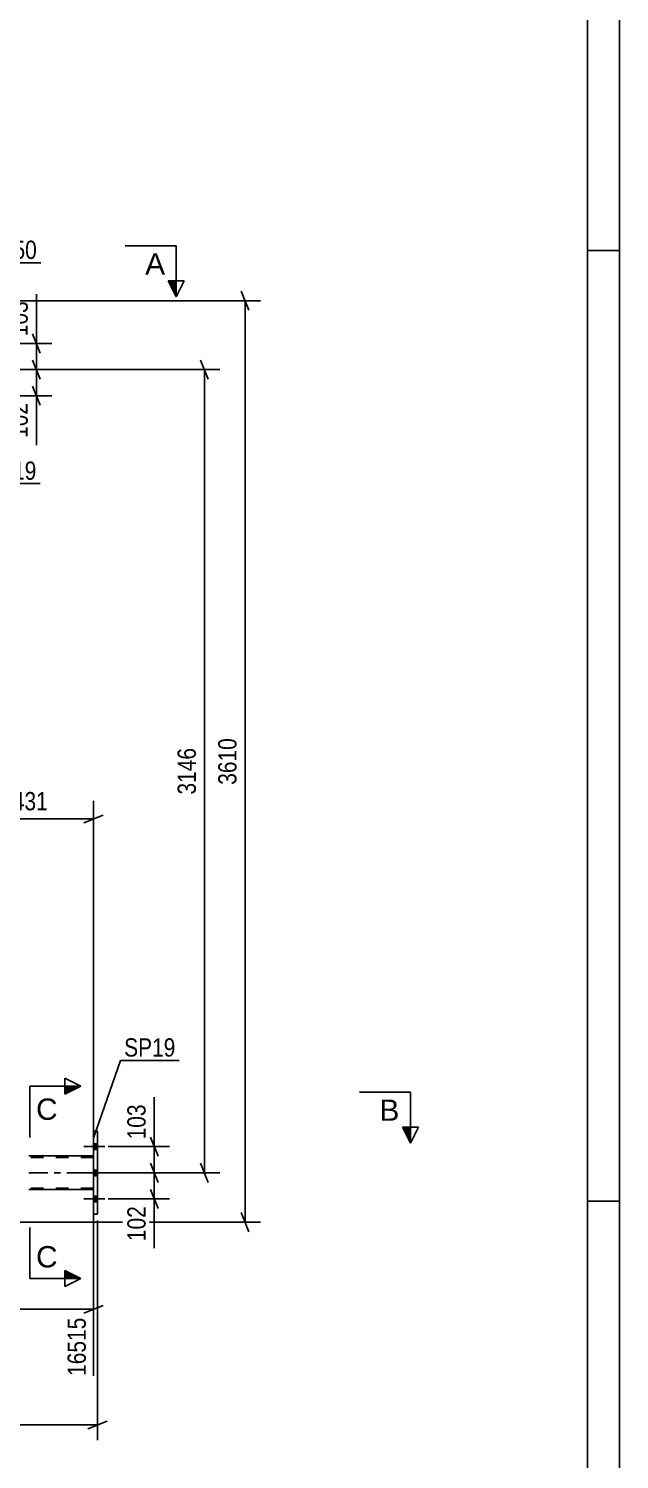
# Model space of a CAD drawing. Header units: millimetres. Extents: x -97 to 744, y -428 to 166.
# Drawn here: x 651.4 to 744, y -170.8 to 53.4 of the extents above; entities that cross this region are included whole.
import ezdxf

# ---------------------------------------------------------------- set-up
doc = ezdxf.new("R2010")
doc.units = ezdxf.units.MM
doc.linetypes.add('DXK_LINE_DOT2', pattern=[3.9198, 1.9599, -1.9599])
doc.linetypes.add('DXK_LINE_DOT3', pattern=[5.9187, 2.979, -0.9799, 0.9799, -0.9799])
doc.styles.add('Arial', font='ARIAL.TTF', dxfattribs={"height": 0.2})
doc.styles.add('Arial Narrow', font='ARIALN.TTF', dxfattribs={"height": 0.2})

# ---------------------------------------------------------------- blocks, each defined once
blk = doc.blocks.new('Unknown-814185529-1133')
at = {"color": 5, "linetype": 'Continuous'}
for p, q in [((744.03, -428.33), (744.03, 165.67)), ((739.03, -423.33), (739.03, 160.67)), ((744.03, 18.67), (739.03, 18.67)), ((744.03, -130.33), (739.03, -130.33))]:
    blk.add_line(p, q, dxfattribs=at)
blk = doc.blocks.new('Part-814185529-3957 - 3717')
at = {"color": 2, "linetype": 'Continuous'}
for p, q in [((661.59, -123.22), (651.47, -123.22)), ((661.59, -128.5), (651.47, -128.5))]:
    blk.add_line(p, q, dxfattribs=at)
at = {"color": 7, "linetype": 'DXK_LINE_DOT2'}
for p, q in [((661.59, -123.22), (661.59, -128.5)), ((661.59, -123.46), (651.47, -123.46)), ((661.59, -128.26), (651.47, -128.26))]:
    blk.add_line(p, q, dxfattribs=at)
at = {"color": 7, "linetype": 'DXK_LINE_DOT3'}
blk.add_line((651.47, -125.86), (661.59, -125.86), dxfattribs=at)
blk = doc.blocks.new('Part-814185529-3967 - 3717')
at = {"color": 2, "linetype": 'Continuous'}
for p, q in [((662.23, -119.36), (661.59, -119.36)), ((661.59, -119.36), (661.59, -132.36)), ((662.23, -132.36), (662.23, -119.36)), ((662.23, -132.36), (661.59, -132.36))]:
    blk.add_line(p, q, dxfattribs=at)
blk = doc.blocks.new('Bolt-814185529-4018 - 3717')
at = {"linetype": 'Continuous'}
for points in [[(661.59, -121.32), (661.59, -122.2), (662.23, -122.2), (662.23, -121.32)], [(661.59, -121.32), (661.59, -122.2), (662.23, -122.2), (662.23, -121.32)], [(661.59, -121.32), (661.59, -122.2), (662.23, -122.2), (662.23, -121.32)], [(661.59, -125.44), (661.59, -126.32), (662.23, -126.32), (662.23, -125.44)], [(661.59, -125.44), (661.59, -126.32), (662.23, -126.32), (662.23, -125.44)], [(661.59, -129.52), (661.59, -130.4), (662.23, -130.4), (662.23, -129.52)], [(661.59, -129.52), (661.59, -130.4), (662.23, -130.4), (662.23, -129.52)], [(661.59, -129.52), (661.59, -130.4), (662.23, -130.4), (662.23, -129.52)]]:
    blk.add_hatch(color=1, dxfattribs=at).paths.add_polyline_path(points)
at = {"color": 1, "linetype": 'Continuous'}
for p, q in [((663.39, -121.76), (660.07, -121.76)), ((663.39, -121.76), (660.07, -121.76)), ((663.39, -121.76), (660.07, -121.76)), ((662.23, -121.32), (661.59, -121.32)), ((662.23, -121.32), (661.59, -121.32)), ((662.23, -121.32), (661.59, -121.32)), ((662.23, -122.2), (661.59, -122.2)), ((662.23, -122.2), (661.59, -122.2)), ((662.23, -122.2), (661.59, -122.2)), ((662.23, -125.44), (661.59, -125.44)), ((662.23, -125.44), (661.59, -125.44)), ((663.39, -125.88), (660.07, -125.88)), ((663.39, -125.88), (660.07, -125.88)), ((662.23, -126.32), (661.59, -126.32)), ((662.23, -126.32), (661.59, -126.32)), ((663.39, -129.96), (660.07, -129.96)), ((663.39, -129.96), (660.07, -129.96)), ((663.39, -129.96), (660.07, -129.96)), ((662.23, -129.52), (661.59, -129.52)), ((662.23, -129.52), (661.59, -129.52)), ((662.23, -129.52), (661.59, -129.52)), ((662.23, -130.4), (661.59, -130.4)), ((662.23, -130.4), (661.59, -130.4)), ((662.23, -130.4), (661.59, -130.4))]:
    blk.add_line(p, q, dxfattribs=at)
blk = doc.blocks.new('StraightDimension-814185529-15353 - 3717')
at = {"color": 7, "linetype": 'Continuous'}
for p, q in [((652.04, 5.6), (653.24, 2.6)), ((642.12, 4.1), (655.04, 4.1)), ((652.64, 0), (652.64, 4.1)), ((642.12, 0), (655.04, 0)), ((653.24, -1.5), (652.04, 1.5))]:
    blk.add_line(p, q, dxfattribs=at)
at = {"color": 0}
blk.add_wipeout([(651.89, 11.31), (647.69, 11.31), (647.69, 4.63), (651.89, 4.63)], dxfattribs=at)
at = {"color": 7, "linetype": 'Continuous'}
blk.add_line((652.64, 4.1), (652.64, 11.83), dxfattribs=at)
blk.add_line((652.64, 4.1), (652.64, 11.83), dxfattribs=at)
at = {"color": 3, "style": 'Arial Narrow'}
blk.add_text('103', height=2.863, rotation=90.0002, dxfattribs=at).set_placement((651.29, 5.23))
blk = doc.blocks.new('StraightDimension-814185529-4783 - 3717')
at = {"color": 7, "linetype": 'Continuous'}
for p, q in [((662.23, -133.36), (662.23, -167.77)), ((-0.64, -165.37), (662.23, -165.37)), ((660.73, -165.97), (663.73, -164.77))]:
    blk.add_line(p, q, dxfattribs=at)
blk = doc.blocks.new('StraightDimension-814185529-5109 - 3717')
at = {"color": 7, "linetype": 'Continuous'}
for p, q in [((685.96, 9.3), (684.76, 12.3)), ((638.33, 10.8), (687.76, 10.8)), ((685.36, -133.6), (685.36, 10.8)), ((684.76, -132.1), (685.96, -135.1)), ((552.17, -133.6), (687.76, -133.6))]:
    blk.add_line(p, q, dxfattribs=at)
at = {"color": 0}
blk.add_wipeout([(684.61, -57.15), (680.41, -57.15), (680.41, -65.66), (684.61, -65.66)], dxfattribs=at)
at = {"color": 3, "style": 'Arial Narrow'}
blk.add_text('3610', height=2.863, rotation=90.0002, dxfattribs=at).set_placement((684.01, -65.06))
blk = doc.blocks.new('StraightDimension-814185529-4499 - 3717')
at = {"color": 7, "linetype": 'Continuous'}
for p, q in [((641.61, 0), (681.39, 0)), ((679.59, -1.5), (678.39, 1.5)), ((678.99, -125.86), (678.99, 0)), ((678.39, -124.36), (679.59, -127.36)), ((663.23, -125.86), (681.39, -125.86))]:
    blk.add_line(p, q, dxfattribs=at)
at = {"color": 0}
blk.add_wipeout([(678.24, -58.67), (674.04, -58.67), (674.04, -67.19), (678.24, -67.19)], dxfattribs=at)
at = {"color": 3, "style": 'Arial Narrow'}
blk.add_text('3146', height=2.863, rotation=90.0002, dxfattribs=at).set_placement((677.64, -66.59))
blk = doc.blocks.new('StraightDimension-814185529-15333 - 3717')
at = {"color": 7, "linetype": 'Continuous'}
for p, q in [((670.51, -124.36), (671.71, -127.36)), ((663.88, -125.86), (673.51, -125.86)), ((671.11, -129.96), (671.11, -125.86)), ((663.88, -129.96), (673.51, -129.96)), ((671.71, -131.46), (670.51, -128.46))]:
    blk.add_line(p, q, dxfattribs=at)
at = {"color": 0}
blk.add_wipeout([(670.36, -130.48), (666.16, -130.48), (666.16, -137.17), (670.36, -137.17)], dxfattribs=at)
at = {"color": 7, "linetype": 'Continuous'}
blk.add_line((671.11, -129.96), (671.11, -137.69), dxfattribs=at)
blk.add_line((671.11, -129.96), (671.11, -137.69), dxfattribs=at)
at = {"color": 3, "style": 'Arial Narrow'}
blk.add_text('102', height=2.863, rotation=90.0002, dxfattribs=at).set_placement((669.76, -136.57))
blk = doc.blocks.new('StraightDimension-814185529-4527 - 3717')
at = {"color": 7, "linetype": 'Continuous'}
for p, q in [((625.56, -124.22), (625.56, -157.69)), ((661.59, -129.5), (661.59, -157.69)), ((627.06, -146.65), (624.06, -147.85)), ((625.56, -147.25), (661.59, -147.25)), ((660.09, -147.85), (663.09, -146.65))]:
    blk.add_line(p, q, dxfattribs=at)
at = {"color": 0}
blk.add_wipeout([(647.83, -146.5), (647.83, -142.3), (639.32, -142.3), (639.32, -146.5)], dxfattribs=at)
at = {"color": 0, "linetype": 'Continuous'}
blk.add_wipeout([(660.99, -147.95), (656.79, -147.95), (656.79, -158.29), (660.99, -158.29)], dxfattribs=at)
at = {"color": 3, "style": 'Arial Narrow'}
blk.add_text('1791', height=2.863, dxfattribs=at).set_placement((639.92, -145.9))
at = {"color": 3, "linetype": 'Continuous', "style": 'Arial Narrow'}
blk.add_text('16515', height=2.863, rotation=90.0002, dxfattribs=at).set_placement((660.39, -157.69))
blk = doc.blocks.new('StraightDimension-814185529-4794 - 3717')
at = {"color": 7, "linetype": 'Continuous'}
for p, q in [((639.97, -3), (639.97, -72.81)), ((661.59, -122.22), (661.59, -67.56)), ((641.47, -69.81), (638.47, -71.01)), ((639.97, -70.41), (661.59, -70.41)), ((660.09, -71.01), (663.09, -69.81))]:
    blk.add_line(p, q, dxfattribs=at)
at = {"color": 0}
blk.add_wipeout([(655.04, -69.66), (655.04, -65.46), (646.52, -65.46), (646.52, -69.66)], dxfattribs=at)
at = {"color": 3, "style": 'Arial Narrow'}
blk.add_text('1431', height=2.863, dxfattribs=at).set_placement((647.12, -69.06))
blk = doc.blocks.new('StraightDimension-814185529-15332 - 3717')
at = {"color": 7, "linetype": 'Continuous'}
for p, q in [((670.51, -120.26), (671.71, -123.26)), ((663.88, -121.76), (673.51, -121.76)), ((671.11, -125.86), (671.11, -121.76)), ((671.71, -127.36), (670.51, -124.36)), ((663.88, -125.86), (673.51, -125.86))]:
    blk.add_line(p, q, dxfattribs=at)
at = {"color": 0}
blk.add_wipeout([(670.36, -114.55), (666.16, -114.55), (666.16, -121.23), (670.36, -121.23)], dxfattribs=at)
at = {"color": 7, "linetype": 'Continuous'}
blk.add_line((671.11, -121.76), (671.11, -114.03), dxfattribs=at)
blk.add_line((671.11, -121.76), (671.11, -114.03), dxfattribs=at)
at = {"color": 3, "style": 'Arial Narrow'}
blk.add_text('103', height=2.863, rotation=90.0002, dxfattribs=at).set_placement((669.76, -120.63))
blk = doc.blocks.new('StraightDimension-814185529-15354 - 3717')
at = {"color": 7, "linetype": 'Continuous'}
for p, q in [((642.12, 0), (655.04, 0)), ((652.04, 1.5), (653.24, -1.5)), ((652.64, -4.1), (652.64, 0)), ((642.12, -4.1), (655.04, -4.1)), ((653.24, -5.6), (652.04, -2.6))]:
    blk.add_line(p, q, dxfattribs=at)
at = {"color": 0}
blk.add_wipeout([(651.89, -4.62), (647.69, -4.62), (647.69, -11.31), (651.89, -11.31)], dxfattribs=at)
at = {"color": 7, "linetype": 'Continuous'}
blk.add_line((652.64, -4.1), (652.64, -11.83), dxfattribs=at)
blk.add_line((652.64, -4.1), (652.64, -11.83), dxfattribs=at)
at = {"color": 3, "style": 'Arial Narrow'}
blk.add_text('102', height=2.863, rotation=90.0002, dxfattribs=at).set_placement((651.29, -10.71))
blk = doc.blocks.new('Mark-814185529-3893 - 3717')
at = {"color": 0}
blk.add_wipeout([(652.65, -17.27), (652.65, -14.27), (644.61, -14.27), (644.61, -17.27)], dxfattribs=at)
blk.add_wipeout([(652.65, -17.27), (652.65, -14.27), (644.61, -14.27), (644.61, -17.27)], dxfattribs=at)
at = {"color": 30, "linetype": 'Continuous'}
for p, q in [((640.1, -5.86), (644.01, -17.87)), ((644.01, -17.87), (653.25, -17.87))]:
    blk.add_line(p, q, dxfattribs=at)
at = {"color": 3, "style": 'Arial Narrow'}
blk.add_text('SP19', height=2.863, dxfattribs=at).set_placement((644.61, -17.27))
blk = doc.blocks.new('Mark-814185529-3963 - 3717')
at = {"color": 0}
blk.add_wipeout([(674.44, -107.65), (674.44, -104.65), (666.4, -104.65), (666.4, -107.65)], dxfattribs=at)
blk.add_wipeout([(674.44, -107.65), (674.44, -104.65), (666.4, -104.65), (666.4, -107.65)], dxfattribs=at)
at = {"color": 30, "linetype": 'Continuous'}
for p, q in [((661.66, -120.29), (665.8, -108.25)), ((665.8, -108.25), (675.04, -108.25))]:
    blk.add_line(p, q, dxfattribs=at)
at = {"color": 3, "style": 'Arial Narrow'}
blk.add_text('SP19', height=2.863, dxfattribs=at).set_placement((666.4, -107.65))
blk = doc.blocks.new('SectionMark-814185529-12704 - 3717')
at = {"linetype": 'Continuous'}
for points in [[(657.09, -113.56), (657.09, -112.31), (659.59, -112.31)], [(657.09, -142.44), (657.09, -141.19), (659.59, -142.44)]]:
    blk.add_hatch(color=6, dxfattribs=at).paths.add_polyline_path(points)
at = {"color": 6, "linetype": 'Continuous'}
for p, q in [((657.09, -113.56), (657.09, -111.06)), ((657.09, -111.06), (659.59, -112.31)), ((651.59, -112.31), (659.59, -112.31)), ((659.59, -112.31), (657.09, -113.56)), ((659.59, -142.44), (657.09, -141.19)), ((657.09, -141.19), (657.09, -143.69)), ((651.59, -142.44), (659.59, -142.44)), ((659.59, -142.44), (657.09, -143.69))]:
    blk.add_line(p, q, dxfattribs=at)
at = {"color": 0, "linetype": 'Continuous'}
for points in [[(655.96, -117.56), (655.96, -114.06), (652.59, -114.06), (652.59, -117.56)], [(655.96, -140.69), (655.96, -137.19), (652.59, -137.19), (652.59, -140.69)]]:
    blk.add_wipeout(points, dxfattribs=at)
at = {"color": 6, "linetype": 'Continuous'}
for p, q in [((651.59, -112.31), (651.59, -120.31)), ((651.59, -142.44), (651.59, -134.44))]:
    blk.add_line(p, q, dxfattribs=at)
at = {"color": 3, "linetype": 'Continuous', "style": 'Arial'}
for p in [(652.59, -117.56), (652.59, -140.69)]:
    blk.add_text('C', height=3.34, dxfattribs=at).set_placement(p)
blk = doc.blocks.new('Mark-814185529-4056 - 3717')
at = {"color": 0}
blk.add_wipeout([(652.72, 17.34), (652.72, 20.34), (642.67, 20.34), (642.67, 17.34)], dxfattribs=at)
blk.add_wipeout([(652.72, 17.34), (652.72, 20.34), (642.67, 20.34), (642.67, 17.34)], dxfattribs=at)
at = {"color": 30, "linetype": 'Continuous'}
for p, q in [((635.91, 8.89), (642.07, 16.74)), ((642.07, 16.74), (653.32, 16.74))]:
    blk.add_line(p, q, dxfattribs=at)
at = {"color": 3, "style": 'Arial Narrow'}
blk.add_text('M1450', height=2.863, dxfattribs=at).set_placement((642.67, 17.34))
blk = doc.blocks.new('SectionMark-814185529-5369 - 3717')
at = {"color": 6, "linetype": 'Continuous'}
for p in [(711.29, -113.22), (712.54, -118.72)]:
    blk.add_line(p, (711.29, -121.22), dxfattribs=at)
at = {"color": 0, "linetype": 'Continuous'}
blk.add_wipeout([(709.54, -117.72), (709.54, -114.22), (706.43, -114.22), (706.43, -117.72)], dxfattribs=at)
at = {"linetype": 'Continuous'}
blk.add_hatch(color=6, dxfattribs=at).paths.add_polyline_path([(710.04, -118.72), (711.29, -118.72), (711.29, -121.22)])
at = {"color": 6, "linetype": 'Continuous'}
for p, q in [((711.29, -113.22), (703.29, -113.22)), ((710.04, -118.72), (712.54, -118.72)), ((711.29, -121.22), (710.04, -118.72))]:
    blk.add_line(p, q, dxfattribs=at)
at = {"color": 3, "linetype": 'Continuous', "style": 'Arial'}
blk.add_text('B', height=3.34, dxfattribs=at).set_placement((706.43, -117.72))
blk = doc.blocks.new('SectionMark-814185529-5375 - 3717')
at = {"color": 6, "linetype": 'Continuous'}
for p in [(674.56, 19.4), (675.81, 13.9)]:
    blk.add_line(p, (674.56, 11.4), dxfattribs=at)
at = {"color": 0, "linetype": 'Continuous'}
blk.add_wipeout([(672.81, 14.9), (672.81, 18.4), (669.7, 18.4), (669.7, 14.9)], dxfattribs=at)
at = {"linetype": 'Continuous'}
blk.add_hatch(color=6, dxfattribs=at).paths.add_polyline_path([(673.31, 13.9), (674.56, 13.9), (674.56, 11.4)])
at = {"color": 6, "linetype": 'Continuous'}
for p, q in [((674.56, 19.4), (666.56, 19.4)), ((673.31, 13.9), (675.81, 13.9)), ((674.56, 11.4), (673.31, 13.9))]:
    blk.add_line(p, q, dxfattribs=at)
at = {"color": 3, "linetype": 'Continuous', "style": 'Arial'}
blk.add_text('A', height=3.34, dxfattribs=at).set_placement((669.7, 14.9))

msp = doc.modelspace()

# ---------------------------------------------------------------- block references
for name in ['Unknown-814185529-1133', 'Part-814185529-3967 - 3717', 'Part-814185529-3957 - 3717', 'Bolt-814185529-4018 - 3717']:
    msp.add_blockref(name, (0, 0))

# ---------------------------------------------------------------- next in the draw order: block references
for name in ['StraightDimension-814185529-15353 - 3717', 'StraightDimension-814185529-4783 - 3717']:
    msp.add_blockref(name, (0, 0))

# ---------------------------------------------------------------- next in the draw order: block references
msp.add_blockref('StraightDimension-814185529-5109 - 3717', (0, 0))

# ---------------------------------------------------------------- next in the draw order: block references
for name in ['Mark-814185529-4056 - 3717', 'StraightDimension-814185529-4499 - 3717']:
    msp.add_blockref(name, (0, 0))

# ---------------------------------------------------------------- next in the draw order: block references
for name in ['SectionMark-814185529-5375 - 3717', 'StraightDimension-814185529-4794 - 3717', 'StraightDimension-814185529-15333 - 3717']:
    msp.add_blockref(name, (0, 0))

# ---------------------------------------------------------------- next in the draw order: block references
for name in ['StraightDimension-814185529-15354 - 3717', 'StraightDimension-814185529-4527 - 3717']:
    msp.add_blockref(name, (0, 0))

# ---------------------------------------------------------------- next in the draw order: block references
for name in ['Mark-814185529-3893 - 3717', 'SectionMark-814185529-12704 - 3717', 'StraightDimension-814185529-15332 - 3717']:
    msp.add_blockref(name, (0, 0))

# ---------------------------------------------------------------- next in the draw order: block references
msp.add_blockref('Mark-814185529-3963 - 3717', (0, 0))

# ---------------------------------------------------------------- next in the draw order: block references
msp.add_blockref('SectionMark-814185529-5369 - 3717', (0, 0))

doc.saveas('drawing.dxf')
